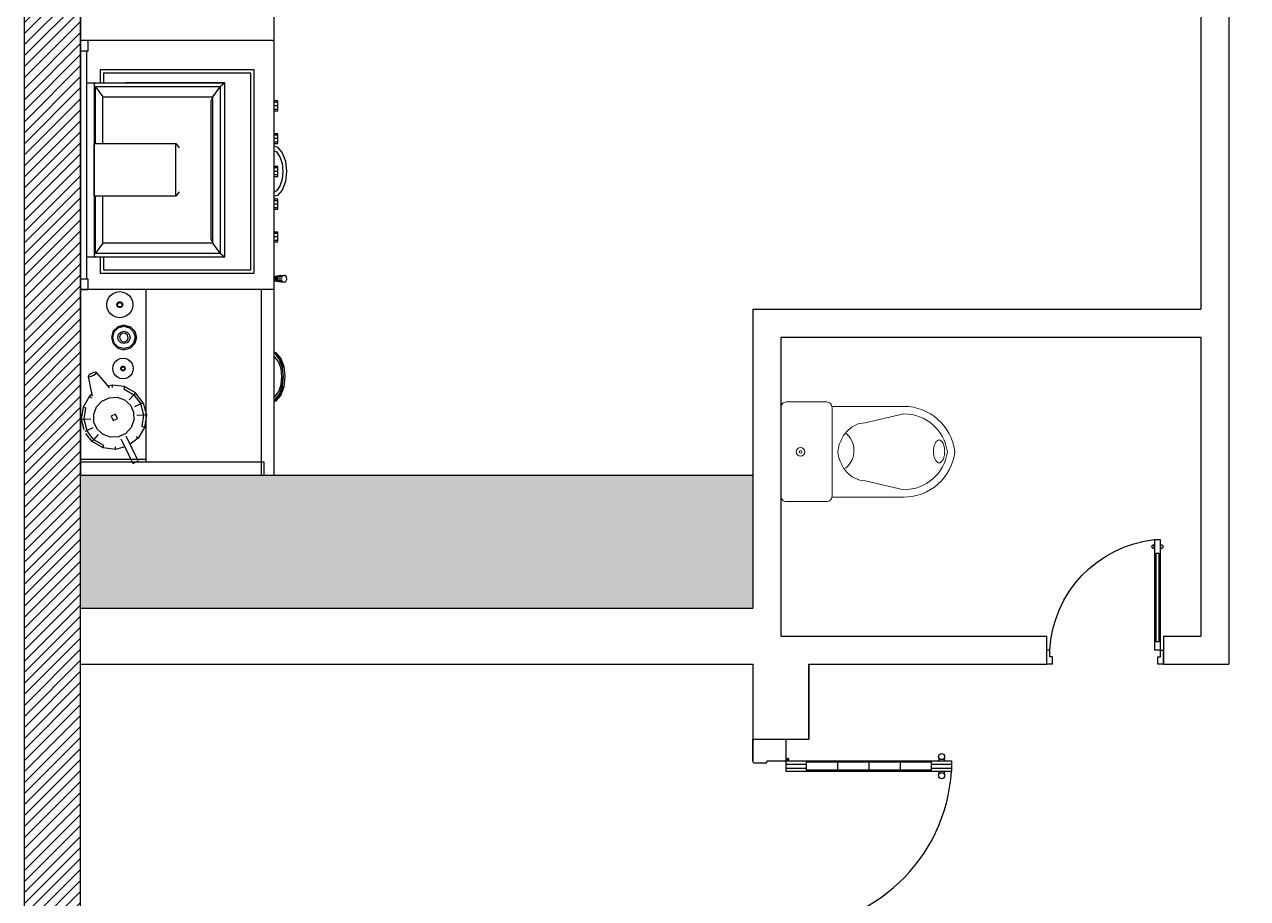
# Model space of a CAD drawing. Header units: inches. Extents: x 81 to 1628, y 1 to 1081.
# Drawn here: x 81.2 to 277.7, y 413.8 to 554.1 of the extents above; entities that cross this region are included whole.
import ezdxf

# ---------------------------------------------------------------- set-up
doc = ezdxf.new("R2010")
doc.units = ezdxf.units.IN
doc.header["$MEASUREMENT"] = 0
for name, color, linetype in [('Furniture', 3, 'Continuous'), ('Hatches', 140, 'Continuous'), ('Main', 140, 'Continuous')]:
    doc.layers.add(name, color=color, linetype=linetype)
doc.layers.add('WC', color=123, linetype='Continuous', lineweight=9)

# ---------------------------------------------------------------- blocks, each defined once
blk = doc.blocks.new('A$C3B810B85')
for p, q in [((0, 1358.5), (120, 1358.5)), ((0, 1279.3), (0, 1358.5)), ((120, 1358.5), (120, 1282.9)), ((116.3, 1279.3), (51.2, 1279.3)), ((51.2, 1279.3), (51.2, 1275.6)), ((120, 1279.3), (118.9, 1280.3)), ((717.3, 1279.3), (120, 1279.3)), ((120, 1279.3), (120, 1242.7)), ((131.1, 1285.4), (121.1, 1285.4)), ((126.1, 1280.4), (126.1, 1290.4)), ((193.2, 1279.3), (193.2, 1242.7)), ((305.9, 1279.3), (305.9, 1242.7)), ((418.5, 1279.3), (418.5, 1242.7)), ((531.2, 1279.3), (531.2, 1242.7)), ((644.2, 1242.7), (644.2, 1279.3)), ((717.3, 1242.7), (717.3, 1279.3)), ((47.6, 1271.9), (7.3, 1271.9)), ((120, 1268.3), (193.2, 1268.3)), ((120, 1253.7), (193.2, 1253.7)), ((120, 1242.7), (717.3, 1242.7)), ((644.2, 1275.6), (193.2, 1275.6)), ((644.2, 1246.3), (193.2, 1246.3)), ((644.2, 1268.3), (717.3, 1268.3)), ((644.2, 1253.7), (717.3, 1253.7)), ((120, 678.3), (120, 680.3)), ((120, 678.3), (120, 680.3)), ((120, 678.3), (120, 680.3)), ((120, 115.9), (717.3, 115.9)), ((120, 79.3), (120, 115.9)), ((120, 104.9), (193.2, 104.9)), ((120, 90.2), (193.2, 90.2)), ((193.2, 79.3), (193.2, 115.9)), ((644.2, 112.2), (193.2, 112.2)), ((305.9, 79.3), (305.9, 115.9)), ((418.5, 79.3), (418.5, 115.9)), ((531.2, 79.3), (531.2, 115.9)), ((644.2, 115.9), (644.2, 79.3)), ((644.2, 104.9), (717.3, 104.9)), ((644.2, 90.2), (717.3, 90.2)), ((717.3, 115.9), (717.3, 79.3)), ((0, 79.3), (0, 0)), ((47.6, 86.6), (7.3, 86.6)), ((51.2, 79.3), (51.2, 82.9)), ((116.3, 79.3), (51.2, 79.3)), ((120, 79.3), (118.9, 78.2)), ((717.3, 79.3), (120, 79.3)), ((120, 0), (120, 75.6)), ((131.1, 73.1), (121.1, 73.1)), ((126.1, 78.1), (126.1, 68.2)), ((644.2, 82.9), (193.2, 82.9)), ((0, 0), (120, 0))]:
    blk.add_line(p, q)
for centre, radius in [((126.1, 1285.4), 3.45), ((680.8, 1295.5), 11), ((680.8, 1226.4), 11), ((680.8, 132.1), 11), ((126.1, 73.1), 3.45), ((680.8, 63), 11)]:
    blk.add_circle(centre, radius)
for centre, radius, start, end in [((7.3, 1279.3), 7.32, 180, 270), ((116.3, 1282.9), 3.66, 270, 0), ((663.4, 1286.5), 8.75, 303.7114, 35.03), ((698.2, 1286.5), 8.75, 144.97, 236.2886), ((47.6, 1275.6), 3.66, 270, 0), ((117.7, 1278.9), 599.6, 269.8723, 356.5433), ((663.4, 1235.4), 8.75, 324.97, 56.2886), ((698.2, 1235.4), 8.75, 123.7114, 215.03), ((117.7, 79.6), 599.6, 3.4567, 90.1277), ((663.4, 123.1), 8.75, 303.7114, 35.03), ((698.2, 123.1), 8.75, 144.97, 236.2886), ((7.3, 79.3), 7.32, 90, 180), ((47.6, 82.9), 3.66, 0, 90), ((116.3, 75.6), 3.66, 0, 90), ((663.4, 72), 8.75, 324.97, 56.2886), ((698.2, 72), 8.75, 123.7114, 215.03)]:
    blk.add_arc(centre, radius, start, end)
blk = doc.blocks.new('table06')
at = {"layer": 'WC'}
for p, q in [((2216060.1, -738297), (2216060.1, -738585.2)), ((2216424.5, -738297), (2216424.5, -738585.2)), ((2216126.1, -738429.9), (2216090.1, -738585.2)), ((2216358.5, -738429.9), (2216394.5, -738585.2))]:
    blk.add_line(p, q, dxfattribs=at)
blk.add_lwpolyline([(2216419.3, -738090.8), (2216065.3, -738090.8, 0.414214), (2216042.3, -738113.8), (2216042.3, -738274, 0.414214), (2216065.3, -738297), (2216419.3, -738297, 0.414214), (2216442.3, -738274), (2216442.3, -738113.8, 0.414214)], format="xyb", close=True, dxfattribs=at)
for points in [[(2216242.3, -738319.9, 0.046371), (2216211, -738327.2, 0.088923), (2216167, -738351, 0.104957), (2216136.2, -738388.6, 0.120011), (2216126.1, -738429.9, 0.120011)], [(2216242.3, -738319.9, -0.046371), (2216273.7, -738327.2, -0.088923), (2216317.6, -738351, -0.104957), (2216348.4, -738388.6, -0.120011), (2216358.5, -738429.9, -0.120011)], [(2216243.7, -738749.3, -0.049911), (2216225.1, -738747.4, -0.063732), (2216211.2, -738742.7, -0.103622), (2216200.5, -738734.4, -0.177768), (2216197.7, -738726.8, -0.177768), (2216200.5, -738719.2, -0.103622), (2216211.2, -738710.9, -0.063732), (2216225.1, -738706.2, -0.049911), (2216243.7, -738704.4, -0.049911)], [(2216243.7, -738749.3, 0.049911), (2216262.3, -738747.4, 0.063732), (2216276.2, -738742.7, 0.103622), (2216286.9, -738734.4, 0.177768), (2216289.7, -738726.8, 0.177768), (2216286.9, -738719.2, 0.103622), (2216276.2, -738710.9, 0.063732), (2216262.3, -738706.2, 0.049911), (2216243.7, -738704.4, 0.049911)]]:
    blk.add_lwpolyline(points, format="xyb", dxfattribs=at)
for radius in [17.2, 5.75]:
    blk.add_circle((2216242.3, -738170.5), radius, dxfattribs=at)
for centre, radius, start, end in [((2216245.8, -738297), 87.7, 218.0102, 270.9041), ((2216248.5, -738297), 87.7, 269.0959, 321.9898), ((2216266.9, -738585.2), 206.8, 180, 263.1637), ((2216266.9, -738585.2), 176.8, 180, 261.9966), ((2216217.7, -738585.2), 176.8, 278.0034, 0), ((2216217.7, -738585.2), 206.8, 276.8363, 0)]:
    blk.add_arc(centre, radius, start, end, dxfattribs=at)
blk = doc.blocks.new('A$C2F7241D3')
for p, q in [((26, 1067), (76, 1067)), ((26, 120), (26, 1067)), ((76, 1067), (76, 120)), ((22, 989), (22, 1025)), ((36, 948), (66, 948)), ((36, 193), (36, 948)), ((66, 948), (66, 193)), ((81, 989), (81, 1025)), ((26, 937), (36, 937)), ((66, 937), (76, 937)), ((26, 120), (0, 120)), ((0, 0), (0, 120)), ((26, 200), (36, 200)), ((26, 120), (76, 120)), ((26, 65), (26, 120)), ((36, 193), (66, 193)), ((66, 200), (76, 200)), ((974, 65), (974, 120)), ((974, 120), (1000, 120)), ((1000, 0), (1000, 120)), ((0, 0), (50, 0)), ((50, 65), (26, 65)), ((50, 0), (50, 65)), ((950, 65), (974, 65)), ((950, 0), (950, 65)), ((950, 0), (1000, 0))]:
    blk.add_line(p, q)
for centre, radius, start, end in [((-29, 69), 1004, 2.9057, 83.9884), ((22, 1007), 18.1, 90, 270), ((81, 1007), 18.1, 270, 90)]:
    blk.add_arc(centre, radius, start, end)
blk = doc.blocks.new('1151')
at = {"color": 0}
for p, q in [((-1589.7, 173.1), (-1589.7, -417.5)), ((1606.4, 173.1), (-1589.7, 173.1)), ((-1547.6, -417.5), (-1547.6, 173.1)), ((-1538.4, 173.2), (-1538.4, -37.8)), ((-1446.1, 153.3), (-1449, 159.3)), ((-1410.1, 162.7), (-1446.1, 153.3)), ((-1410.6, 170.7), (-1442.8, 162.3)), ((-1410.6, 170.7), (-1410.1, 162.7)), ((-1370.6, 164.9), (-1410.6, 170.7)), ((-1410.1, 162.7), (-1408.5, 140)), ((-1373, 157.4), (-1410.1, 162.7)), ((-1370.6, 164.9), (-1373, 157.4)), ((-1335.5, 144.1), (-1370.6, 164.9)), ((-993.6, 173.2), (-993.6, 148.9)), ((-993.6, -449.2), (-993.6, 173.1)), ((-960.2, 148.9), (-960.2, 173.2)), ((-227, 173.2), (-227, 148.9)), ((-193.6, 148.9), (-193.6, 173.2)), ((-1501.5, 100.8), (-1481.5, 136)), ((-1494, 98.1), (-1475.5, 130.6)), ((-1481.5, 136), (-1455.1, 156.3)), ((-1481.5, 136), (-1475.5, 130.6)), ((-1475.5, 130.6), (-1446.1, 153.3)), ((-1475.5, 130.6), (-1458.6, 115.5)), ((-1458.8, 100.6), (-1441.8, 119.2)), ((-1446.1, 153.3), (-1436, 132.9)), ((-1441.8, 119.2), (-1419, 129.8)), ((-1419, 129.8), (-1393.8, 130.7)), ((-1393.8, 130.7), (-1370, 121.7)), ((-1370, 121.7), (-1351.3, 104.2)), ((-1335.5, 144.1), (-1340.6, 138.2)), ((-1329.7, 136.6), (-1335.5, 144.1)), ((-1305.2, 141.9), (-1335.3, 135.3)), ((-1272.7, 148.7), (-1305.2, 141.9)), ((-1285.7, 99.5), (-1259.9, 121.2)), ((-1272.7, 148.7), (-1273.8, 145.5)), ((-1273.8, 145.5), (-1272, 138.4)), ((-1268.8, 146.7), (-1272.7, 148.7)), ((-1272, 138.4), (-1268, 130)), ((-1263.8, 140.3), (-1268.8, 146.7)), ((-1268, 130), (-1263.4, 123.4)), ((-1259.9, 131.8), (-1263.8, 140.3)), ((-1263.4, 123.4), (-1259.9, 121.2)), ((-1258.5, 124.5), (-1259.9, 131.8)), ((-1259.9, 121.2), (-1258.5, 124.5)), ((-993.6, 148.9), (-960.2, 148.9)), ((-960.2, 153.2), (-227, 153.2)), ((-889.8, 129.1), (-889.8, 152.8)), ((-889.8, -290.2), (-889.8, 130.7)), ((-329.3, 129.1), (-889.8, 129.1)), ((-889.8, 129.1), (-885.6, 125.9)), ((-878.9, 125.9), (-876.4, 124.8)), ((-876.4, 124.8), (-693.9, 124.8)), ((-876.4, 124.8), (-876.4, -275.9)), ((-844.5, 100.9), (-876.4, 124.8)), ((-693.9, 128.9), (-524.6, 128.9)), ((-693.9, -133.4), (-693.9, 128.9)), ((-524.6, 128.9), (-524.6, -133.4)), ((-524.6, 124.8), (-342.7, 124.8)), ((-342.7, 124.8), (-374.6, 100.9)), ((-342.7, 124.8), (-340.2, 125.9)), ((-342.7, -275.9), (-342.7, 124.8)), ((-333.5, 125.9), (-329.3, 129.1)), ((-329.3, 152.8), (-329.3, 129.1)), ((-329.3, 129.1), (-329.3, -290.2)), ((-227, 148.9), (-193.6, 148.9)), ((-193.6, -443.6), (-193.6, 148.9)), ((-1506.6, 60.3), (-1501.5, 100.8)), ((-1501.5, 100.8), (-1494, 98.1)), ((-1467.3, 76.7), (-1458.8, 100.6)), ((-1351.3, 104.2), (-1340.6, 81)), ((-1340.6, 81), (-1339.3, 55.4)), ((-1308.6, 80.3), (-1285.7, 99.5)), ((-1300, 71.8), (-1303.5, 84.6)), ((-1071.7, 76.6), (-1063.2, 83.1)), ((-1063.2, 83.1), (-1053.2, 87.4)), ((-1053.2, 87.4), (-1042, 88.9)), ((-1042, 88.9), (-1030.9, 87.4)), ((-1030.9, 87.4), (-1020.9, 83.1)), ((-1020.9, 83.1), (-1012.4, 76.6)), ((-889.8, 110.1), (-940.5, 110.1)), ((-940.5, 110.1), (-940.5, -384.5)), ((-889.8, 99.6), (-929.9, 99.6)), ((-929.9, 99.6), (-929.9, -373.9)), ((-844.5, 100.9), (-693.9, 100.9)), ((-844.5, -252), (-844.5, 100.9)), ((-524.6, 100.9), (-374.6, 100.9)), ((-374.6, 100.9), (-374.6, -252)), ((-287.9, 110.1), (-329.3, 110.1)), ((-298.5, 99.6), (-329.3, 99.6)), ((-298.5, -373.9), (-298.5, 99.6)), ((-287.9, -384.5), (-287.9, 110.1)), ((-1506.6, 60.3), (-1498.7, 60.7)), ((-1498.6, 30.8), (-1506.6, 60.3)), ((-1479, 40.4), (-1483.9, 38)), ((-1473, 43.4), (-1479, 40.4)), ((-1466, 51.1), (-1467.3, 76.7)), ((-1455.2, 27.9), (-1466, 51.1)), ((-1400.3, 74.7), (-1413.7, 68.2)), ((-1413.7, 68.2), (-1407, 54.5)), ((-1407, 54.5), (-1393.6, 61.1)), ((-1393.6, 61.1), (-1400.3, 74.7)), ((-1339.3, 55.4), (-1347.8, 31.5)), ((-1300, 71.8), (-1307.9, 71.4)), ((-1305.1, 31.3), (-1300, 71.8)), ((-1279.9, 36.6), (-1278.8, 45.3)), ((-1278.8, 45.3), (-1275.4, 53.2)), ((-1275.4, 53.2), (-1270.2, 59.9)), ((-1270.2, 59.9), (-1263.6, 65.1)), ((-1263.6, 65.1), (-1255.7, 68.4)), ((-1255.7, 68.4), (-1246.9, 69.6)), ((-1253.9, 38.5), (-1253.2, 40.2)), ((-1253.4, 38.4), (-1252.7, 40)), ((-1253.2, 40.2), (-1252, 41.7)), ((-1252.7, 40), (-1251.6, 41.3)), ((-1252.6, 38), (-1252, 39.4)), ((-1252, 41.7), (-1250.6, 42.9)), ((-1252, 39.4), (-1251.1, 40.5)), ((-1251.6, 41.3), (-1250.3, 42.4)), ((-1251.1, 40.5), (-1250, 41.4)), ((-1250.6, 42.9), (-1248.8, 43.6)), ((-1250.3, 42.4), (-1248.7, 43)), ((-1250, 41.4), (-1248.7, 41.9)), ((-1248.8, 43.6), (-1246.9, 43.9)), ((-1248.7, 43), (-1246.9, 43.3)), ((-1248.7, 41.9), (-1247.2, 42.1)), ((-1247.2, 42.1), (-1245.7, 41.9)), ((-1246.9, 69.6), (-1238.1, 68.4)), ((-1246.9, 43.9), (-1245, 43.6)), ((-1246.9, 43.3), (-1245.1, 43)), ((-1245.7, 41.9), (-1244.4, 41.4)), ((-1245.1, 43), (-1243.5, 42.4)), ((-1245, 43.6), (-1243.2, 42.9)), ((-1244.4, 41.4), (-1243.3, 40.5)), ((-1243.5, 42.4), (-1242.1, 41.3)), ((-1243.3, 40.5), (-1242.4, 39.4)), ((-1243.2, 42.9), (-1241.7, 41.7)), ((-1242.4, 39.4), (-1241.9, 38)), ((-1242.1, 41.3), (-1241.1, 40)), ((-1241.7, 41.7), (-1240.6, 40.2)), ((-1241.1, 40), (-1240.4, 38.4)), ((-1240.6, 40.2), (-1239.9, 38.5)), ((-1238.1, 68.4), (-1230.2, 65.1)), ((-1230.2, 65.1), (-1223.5, 59.9)), ((-1223.5, 59.9), (-1218.4, 53.2)), ((-1218.4, 53.2), (-1215, 45.3)), ((-1215, 45.3), (-1213.8, 36.6)), ((-1181.3, 53.7), (-1186.7, 33.7)), ((-1182.7, 33.7), (-1177.9, 51.7)), ((-1167.1, 67.9), (-1181.3, 53.7)), ((-1177.9, 51.7), (-1165.1, 64.5)), ((-1147.1, 73.3), (-1167.1, 67.9)), ((-1167.1, 33.7), (-1164.4, 43.8)), ((-1165.1, 64.5), (-1147.1, 69.3)), ((-1164.4, 43.8), (-1157.2, 51)), ((-1159.9, 39.4), (-1160.8, 30.8)), ((-1154.1, 45.8), (-1159.9, 39.4)), ((-1157.2, 51), (-1147.1, 53.7)), ((-1145.7, 47.6), (-1154.1, 45.8)), ((-1127.1, 67.9), (-1147.1, 73.3)), ((-1147.1, 69.3), (-1129.1, 64.5)), ((-1147.1, 53.7), (-1137, 51)), ((-1137.8, 44.1), (-1145.7, 47.6)), ((-1133.5, 36.6), (-1137.8, 44.1)), ((-1137, 51), (-1129.8, 43.8)), ((-1129.8, 43.8), (-1127.1, 33.7)), ((-1129.1, 64.5), (-1116.3, 51.7)), ((-1112.9, 53.7), (-1127.1, 67.9)), ((-1116.3, 51.7), (-1111.4, 33.7)), ((-1107.5, 33.7), (-1112.9, 53.7)), ((-1084, 46.9), (-1082.5, 58)), ((-1082.5, 35.7), (-1084, 46.9)), ((-1082.5, 58), (-1078.3, 68.1)), ((-1078.3, 68.1), (-1071.7, 76.6)), ((-1051.3, 46.9), (-1051, 49.4)), ((-1051, 44.4), (-1051.3, 46.9)), ((-1051, 49.4), (-1050.1, 51.6)), ((-1050.1, 42.2), (-1051, 44.4)), ((-1050.6, 46.9), (-1050.3, 49.2)), ((-1050.3, 44.6), (-1050.6, 46.9)), ((-1050.3, 49.2), (-1049.4, 51.2)), ((-1049.4, 42.6), (-1050.3, 44.6)), ((-1050.1, 51.6), (-1048.6, 53.4)), ((-1048.6, 40.3), (-1050.1, 42.2)), ((-1049.5, 46.9), (-1049.2, 48.8)), ((-1049.2, 45), (-1049.5, 46.9)), ((-1049.4, 51.2), (-1048.1, 52.9)), ((-1048.1, 40.9), (-1049.4, 42.6)), ((-1049.2, 48.8), (-1048.5, 50.4)), ((-1048.5, 43.3), (-1049.2, 45)), ((-1048.6, 53.4), (-1046.7, 54.9)), ((-1046.7, 38.9), (-1048.6, 40.3)), ((-1048.5, 50.4), (-1047.4, 51.9)), ((-1047.4, 41.9), (-1048.5, 43.3)), ((-1048.1, 52.9), (-1046.4, 54.3)), ((-1046.4, 39.5), (-1048.1, 40.9)), ((-1047.4, 51.9), (-1046, 53)), ((-1046, 40.8), (-1047.4, 41.9)), ((-1046.7, 54.9), (-1044.5, 55.8)), ((-1046.4, 54.3), (-1044.3, 55.1)), ((-1044.3, 38.7), (-1046.4, 39.5)), ((-1046, 53), (-1044.3, 53.7)), ((-1044.3, 40.1), (-1046, 40.8)), ((-1044.5, 55.8), (-1042, 56.2)), ((-1044.3, 55.1), (-1042, 55.4)), ((-1044.3, 53.7), (-1042.4, 53.9)), ((-1042.4, 39.9), (-1044.3, 40.1)), ((-1042.4, 53.9), (-1040.6, 53.7)), ((-1040.6, 40.1), (-1042.4, 39.9)), ((-1042, 56.2), (-1039.6, 55.8)), ((-1042, 55.4), (-1039.8, 55.1)), ((-1040.6, 53.7), (-1038.9, 53)), ((-1038.9, 40.8), (-1040.6, 40.1)), ((-1039.8, 55.1), (-1037.7, 54.3)), ((-1037.7, 39.5), (-1039.8, 38.7)), ((-1039.6, 55.8), (-1037.4, 54.9)), ((-1038.9, 53), (-1037.5, 51.9)), ((-1037.5, 41.9), (-1038.9, 40.8)), ((-1037.7, 54.3), (-1036, 52.9)), ((-1036, 40.9), (-1037.7, 39.5)), ((-1037.5, 51.9), (-1036.4, 50.4)), ((-1036.4, 43.3), (-1037.5, 41.9)), ((-1037.4, 54.9), (-1035.5, 53.4)), ((-1035.5, 40.3), (-1037.4, 38.9)), ((-1036.4, 50.4), (-1035.7, 48.8)), ((-1035.7, 45), (-1036.4, 43.3)), ((-1036, 52.9), (-1034.7, 51.2)), ((-1034.7, 42.6), (-1036, 40.9)), ((-1035.7, 48.8), (-1035.4, 46.9)), ((-1035.4, 46.9), (-1035.7, 45)), ((-1035.5, 53.4), (-1034, 51.6)), ((-1034, 42.2), (-1035.5, 40.3)), ((-1034.7, 51.2), (-1033.8, 49.2)), ((-1033.8, 44.6), (-1034.7, 42.6)), ((-1034, 51.6), (-1033.1, 49.4)), ((-1033.1, 44.4), (-1034, 42.2)), ((-1033.8, 49.2), (-1033.5, 46.9)), ((-1033.5, 46.9), (-1033.8, 44.6)), ((-1033.1, 49.4), (-1032.8, 46.9)), ((-1032.8, 46.9), (-1033.1, 44.4)), ((-1012.4, 76.6), (-1005.8, 68.1)), ((-1005.8, 68.1), (-1001.6, 58)), ((-1001.6, 58), (-1000.1, 46.9)), ((-1000.1, 46.9), (-1001.6, 35.7)), ((-1547.9, 6.7), (-1551.7, 4.8)), ((-1551.7, 4.8), (-1543.1, -12.7)), ((-1538.9, 11.1), (-1547.9, 6.7)), ((-1543.1, -12.7), (-1464.5, 25.9)), ((-1525.4, 17.7), (-1538.9, 11.1)), ((-1509.1, 25.7), (-1525.4, 17.7)), ((-1493.1, 33.5), (-1509.1, 25.7)), ((-1483.9, 38), (-1493.1, 33.5)), ((-1471.1, -12), (-1490.3, 13.2)), ((-1436.5, 10.4), (-1455.2, 27.9)), ((-1412.8, 1.4), (-1436.5, 10.4)), ((-1387.6, 2.3), (-1412.8, 1.4)), ((-1364.8, 12.8), (-1387.6, 2.3)), ((-1347.8, 31.5), (-1364.8, 12.8)), ((-1331, 1.5), (-1360.5, -21.2)), ((-1331, 1.5), (-1348, 16.6)), ((-1312.5, 34), (-1331, 1.5)), ((-1325.1, -3.9), (-1331, 1.5)), ((-1325.1, -3.9), (-1305.1, 31.3)), ((-1305.1, 31.3), (-1312.5, 34)), ((-1278.8, 27.8), (-1279.9, 36.6)), ((-1275.4, 19.9), (-1278.8, 27.8)), ((-1270.2, 13.2), (-1275.4, 19.9)), ((-1263.6, 8), (-1270.2, 13.2)), ((-1255.7, 4.7), (-1263.6, 8)), ((-1246.9, 3.5), (-1255.7, 4.7)), ((-1254.2, 36.6), (-1253.9, 38.5)), ((-1253.9, 34.6), (-1254.2, 36.6)), ((-1253.2, 32.9), (-1253.9, 34.6)), ((-1253.6, 36.6), (-1253.4, 38.4)), ((-1253.4, 34.8), (-1253.6, 36.6)), ((-1252.7, 33.2), (-1253.4, 34.8)), ((-1252, 31.4), (-1253.2, 32.9)), ((-1252.8, 36.6), (-1252.6, 38)), ((-1252.6, 35.1), (-1252.8, 36.6)), ((-1251.6, 31.8), (-1252.7, 33.2)), ((-1252, 33.8), (-1252.6, 35.1)), ((-1251.1, 32.7), (-1252, 33.8)), ((-1250.6, 30.3), (-1252, 31.4)), ((-1250.3, 30.8), (-1251.6, 31.8)), ((-1250, 31.8), (-1251.1, 32.7)), ((-1248.8, 29.5), (-1250.6, 30.3)), ((-1248.7, 30.1), (-1250.3, 30.8)), ((-1248.7, 31.2), (-1250, 31.8)), ((-1246.9, 29.3), (-1248.8, 29.5)), ((-1247.2, 31), (-1248.7, 31.2)), ((-1246.9, 29.8), (-1248.7, 30.1)), ((-1245.7, 31.2), (-1247.2, 31)), ((-1245.1, 30.1), (-1246.9, 29.8)), ((-1245, 29.5), (-1246.9, 29.3)), ((-1238.1, 4.7), (-1246.9, 3.5)), ((-1244.4, 31.8), (-1245.7, 31.2)), ((-1243.5, 30.8), (-1245.1, 30.1)), ((-1243.2, 30.3), (-1245, 29.5)), ((-1243.3, 32.7), (-1244.4, 31.8)), ((-1242.1, 31.8), (-1243.5, 30.8)), ((-1242.4, 33.8), (-1243.3, 32.7)), ((-1241.7, 31.4), (-1243.2, 30.3)), ((-1241.9, 35.1), (-1242.4, 33.8)), ((-1241.1, 33.2), (-1242.1, 31.8)), ((-1241.9, 38), (-1241.7, 36.6)), ((-1241.7, 36.6), (-1241.9, 35.1)), ((-1240.6, 32.9), (-1241.7, 31.4)), ((-1240.4, 34.8), (-1241.1, 33.2)), ((-1239.9, 34.6), (-1240.6, 32.9)), ((-1240.4, 38.4), (-1240.2, 36.6)), ((-1240.2, 36.6), (-1240.4, 34.8)), ((-1239.9, 38.5), (-1239.6, 36.6)), ((-1239.6, 36.6), (-1239.9, 34.6)), ((-1230.2, 8), (-1238.1, 4.7)), ((-1223.5, 13.2), (-1230.2, 8)), ((-1218.4, 19.9), (-1223.5, 13.2)), ((-1215, 27.8), (-1218.4, 19.9)), ((-1213.8, 36.6), (-1215, 27.8)), ((-1186.7, 33.7), (-1186.4, 32.6)), ((-1186.7, 32.6), (-1186.3, 32.6)), ((-1181.2, 12.6), (-1186.7, 32.6)), ((-1177.9, 15.7), (-1182.7, 33.7)), ((-1167, -1.6), (-1181.2, 12.6)), ((-1165.1, 2.9), (-1177.9, 15.7)), ((-1164.4, 23.6), (-1167.1, 33.7)), ((-1147.1, -2), (-1165.1, 2.9)), ((-1157.2, 16.4), (-1164.4, 23.6)), ((-1160.8, 30.8), (-1156.5, 23.3)), ((-1147.1, 13.7), (-1157.2, 16.4)), ((-1156.5, 23.3), (-1148.6, 19.8)), ((-1148.6, 19.8), (-1140.2, 21.6)), ((-1137, 16.4), (-1147.1, 13.7)), ((-1129.1, 2.9), (-1147.1, -2)), ((-1140.2, 21.6), (-1134.4, 28)), ((-1129.8, 23.6), (-1137, 16.4)), ((-1134.4, 28), (-1133.5, 36.6)), ((-1127.1, 33.7), (-1129.8, 23.6)), ((-1116.3, 15.7), (-1129.1, 2.9)), ((-1112.8, 12.6), (-1127, -1.6)), ((-1111.4, 33.7), (-1116.3, 15.7)), ((-1107.4, 32.6), (-1112.8, 12.6)), ((-1107.8, 32.6), (-1107.5, 33.7)), ((-1107.8, 32.6), (-1107.4, 32.6)), ((-1078.3, 25.7), (-1082.5, 35.7)), ((-1071.7, 17.2), (-1078.3, 25.7)), ((-1063.2, 10.7), (-1071.7, 17.2)), ((-1053.2, 6.4), (-1063.2, 10.7)), ((-1042, 4.9), (-1053.2, 6.4)), ((-1044.5, 38), (-1046.7, 38.9)), ((-1042, 37.6), (-1044.5, 38)), ((-1042, 38.4), (-1044.3, 38.7)), ((-1039.8, 38.7), (-1042, 38.4)), ((-1039.6, 38), (-1042, 37.6)), ((-1030.9, 6.4), (-1042, 4.9)), ((-1037.4, 38.9), (-1039.6, 38)), ((-1020.9, 10.7), (-1030.9, 6.4)), ((-1012.4, 17.2), (-1020.9, 10.7)), ((-1005.8, 25.7), (-1012.4, 17.2)), ((-1001.6, 35.7), (-1005.8, 25.7)), ((-329.3, -290.2), (-329.3, 28.5)), ((-1547.6, -37.8), (-993.6, -37.8)), ((-1471.1, -12), (-1465.9, -6.1)), ((-1436, -32.9), (-1471.1, -12)), ((-1436, -32.9), (-1433.5, -25.3)), ((-1395.9, -38.6), (-1436, -32.9)), ((-1433.5, -25.3), (-1396.5, -30.6)), ((-1396.5, -30.6), (-1398.1, -8)), ((-1396.5, -30.6), (-1360.5, -21.2)), ((-1395.9, -38.6), (-1396.5, -30.6)), ((-1357, -28.4), (-1395.9, -38.6)), ((-1360.5, -21.2), (-1370.5, -0.8)), ((-1360.5, -21.2), (-1357, -28.4)), ((-1357, -28.4), (-1325.1, -3.9)), ((-1147, -7), (-1167, -1.6)), ((-1127, -1.6), (-1147, -7)), ((-693.9, -133.4), (-524.6, -133.4)), ((-679.9, -143.9), (-693.9, -133.4)), ((-524.6, -133.4), (-538.6, -143.9)), ((-876.4, -275.9), (-844.5, -252)), ((-831.1, -246.1), (-844.5, -252)), ((-844.5, -252), (-374.6, -252)), ((-388, -246.1), (-831.1, -246.1)), ((-374.6, -252), (-388, -246.1)), ((-374.6, -252), (-342.7, -275.9)), ((-876.4, -275.9), (-889.8, -290.2)), ((-889.8, -290.2), (-329.3, -290.2)), ((-342.7, -275.9), (-876.4, -275.9)), ((-329.3, -290.2), (-342.7, -275.9)), ((-940.5, -384.5), (-287.9, -384.5)), ((-929.9, -373.9), (-298.5, -373.9)), ((-993.2, -406.9), (-1589.7, -406.9)), ((-1589.7, -406.9), (-1589.7, -449)), ((-1589.7, -417.5), (-1547.6, -417.5)), ((-1589.7, -449), (-993.2, -449)), ((-1352.4, -449), (-1350.7, -455.8)), ((-1349.7, -455.6), (-1351.5, -449)), ((-1350.7, -455.8), (-1349.7, -455.6)), ((-1350.7, -455.8), (-1333.6, -470.9)), ((-1349.7, -455.6), (-1347.1, -455)), ((-1332.7, -470.5), (-1349.7, -455.6)), ((-1347.1, -455), (-1348.9, -449)), ((-1347.1, -455), (-1343.4, -454.1)), ((-1330.3, -469.2), (-1347.1, -455)), ((-1343.4, -454.1), (-1327, -467.4)), ((-1337.9, -449), (-1336.1, -452.5)), ((-1336.1, -452.5), (-1320.4, -463.9)), ((-1333.6, -470.9), (-1306.3, -481.3)), ((-1330.3, -469.2), (-1332.7, -470.5)), ((-1327, -467.4), (-1330.3, -469.2)), ((-1304.4, -478.8), (-1330.3, -469.2)), ((-1300.5, -473.7), (-1327, -467.4)), ((-1327, -467.4), (-1302.4, -476.3)), ((-1320.4, -463.9), (-1298.6, -471.2)), ((-1298.6, -471.2), (-1273.5, -473.7)), ((-1273.5, -473.7), (-1248.4, -471.2)), ((-1248.4, -471.2), (-1226.5, -463.9)), ((-1244.5, -476.3), (-1220, -467.4)), ((-1216.7, -469.2), (-1242.6, -478.8)), ((-1240.6, -481.3), (-1213.4, -470.9)), ((-1226.5, -463.9), (-1210.8, -452.5)), ((-1203.5, -454.1), (-1220, -467.4)), ((-1220, -467.4), (-1216.7, -469.2)), ((-1216.7, -469.2), (-1199.9, -455)), ((-1214.3, -470.5), (-1216.7, -469.2)), ((-1197.2, -455.6), (-1214.3, -470.5)), ((-1213.4, -470.9), (-1196.3, -455.8)), ((-1210.8, -452.5), (-1209.1, -449)), ((-1199.9, -455), (-1203.5, -454.1)), ((-1199.9, -455), (-1198.1, -449)), ((-1197.2, -455.6), (-1199.9, -455)), ((-1195.5, -449), (-1197.2, -455.6)), ((-1196.3, -455.8), (-1197.2, -455.6)), ((-1196.3, -455.8), (-1194.5, -449)), ((-993.8, -449.2), (-193.2, -449.2)), ((-970.1, -479.9), (-969.2, -471)), ((-969.2, -471), (-967.6, -457.8)), ((-969.2, -471), (-967.8, -472.8)), ((-967.8, -472.8), (-966.4, -458.6)), ((-967.6, -457.8), (-966.4, -449)), ((-967.6, -457.8), (-966.4, -458.6)), ((-966.4, -458.6), (-965.4, -449)), ((-966.4, -458.6), (-963.2, -459.2)), ((-963.2, -459.2), (-964, -474.1)), ((-963.2, -459.2), (-962.6, -449)), ((-958.9, -459.4), (-963.2, -459.2)), ((-958.9, -449), (-958.9, -459.4)), ((-954.5, -459.2), (-958.9, -459.4)), ((-958.9, -459.4), (-958.9, -474.6)), ((-955.2, -449), (-954.5, -459.2)), ((-954.5, -459.2), (-951.3, -458.6)), ((-953.7, -474.1), (-954.5, -459.2)), ((-951.3, -458.6), (-952.4, -449)), ((-950.1, -457.8), (-951.3, -449)), ((-950.1, -457.8), (-951.3, -458.6)), ((-951.3, -458.6), (-950, -472.8)), ((-948.6, -471), (-950.1, -457.8)), ((-950, -472.8), (-948.6, -471)), ((-948.6, -471), (-947.7, -479.9)), ((-840.5, -449.2), (-840.5, -461.3)), ((-840.5, -461.3), (-808.9, -461.3)), ((-835.8, -461.3), (-835.8, -449.2)), ((-824.7, -461.3), (-824.7, -449.2)), ((-813.5, -461.3), (-813.5, -449.2)), ((-808.9, -461.3), (-808.9, -449.2)), ((-735.2, -449.2), (-735.2, -461.3)), ((-735.2, -461.3), (-703.7, -461.3)), ((-730.6, -461.3), (-730.6, -449.2)), ((-719.4, -461.3), (-719.4, -449.2)), ((-708.3, -461.3), (-708.3, -449.2)), ((-703.7, -461.3), (-703.7, -449.2)), ((-691.3, -459.6), (-694, -449.2)), ((-674.2, -474.7), (-691.3, -459.6)), ((-676.7, -456.3), (-680.3, -449.2)), ((-661.1, -467.7), (-676.7, -456.3)), ((-639.2, -475), (-661.1, -467.7)), ((-630, -449.2), (-630, -461.3)), ((-630, -461.3), (-598.4, -461.3)), ((-625.4, -461.3), (-625.4, -449.2)), ((-614.2, -461.3), (-614.2, -449.2)), ((-603, -461.3), (-603, -449.2)), ((-598.4, -461.3), (-598.4, -449.2)), ((-567.1, -467.7), (-589, -475)), ((-551.4, -456.3), (-567.1, -467.7)), ((-536.8, -459.6), (-554, -474.7)), ((-547.8, -449.2), (-551.4, -456.3)), ((-536.8, -459.6), (-534.2, -449.2)), ((-524.7, -449.2), (-524.7, -461.3)), ((-524.7, -461.3), (-493.2, -461.3)), ((-520.1, -461.3), (-520.1, -449.2)), ((-508.9, -461.3), (-508.9, -449.2)), ((-497.8, -461.3), (-497.8, -449.2)), ((-493.2, -461.3), (-493.2, -449.2)), ((-419.5, -449.2), (-419.5, -461.3)), ((-419.5, -461.3), (-387.9, -461.3)), ((-414.9, -461.3), (-414.9, -449.2)), ((-403.7, -461.3), (-403.7, -449.2)), ((-392.5, -461.3), (-392.5, -449.2)), ((-387.9, -461.3), (-387.9, -449.2)), ((-193.6, -443.6), (-193.6, -448.8)), ((-193.6, -448.8), (355.3, -448.8)), ((-193.2, -449.2), (-193.2, -448.8)), ((-1306.3, -481.3), (-1273.5, -485)), ((-1302.4, -476.3), (-1300.5, -473.7)), ((-1302.4, -476.3), (-1273.5, -479.4)), ((-1300.5, -473.7), (-1299.1, -471.9)), ((-1273.5, -476.6), (-1300.5, -473.7)), ((-1273.5, -479.4), (-1244.5, -476.3)), ((-1273.5, -485), (-1240.6, -481.3)), ((-970.4, -483), (-970.1, -479.9)), ((-968.8, -485.8), (-970.4, -483)), ((-964.6, -487.8), (-968.8, -485.8)), ((-967.8, -472.8), (-968.6, -482.4)), ((-964, -474.1), (-967.8, -472.8)), ((-958.9, -488.6), (-964.6, -487.8)), ((-953.1, -487.8), (-958.9, -488.6)), ((-950, -472.8), (-953.7, -474.1)), ((-948.9, -485.8), (-953.1, -487.8)), ((-949.2, -482.4), (-950, -472.8)), ((-947.4, -483), (-948.9, -485.8)), ((-947.7, -479.9), (-947.4, -483)), ((-646.9, -485.1), (-674.2, -474.7)), ((-614.1, -488.8), (-646.9, -485.1)), ((-614.1, -477.5), (-639.2, -475)), ((-589, -475), (-614.1, -477.5)), ((-581.2, -485.1), (-614.1, -488.8)), ((-554, -474.7), (-581.2, -485.1))]:
    blk.add_line(p, q, dxfattribs=at)

msp = doc.modelspace()

# ---------------------------------------------------------------- hatches: boundary and pattern name
at = {"layer": 'Hatches', "true_color": 0xf27172}
h = msp.add_hatch(dxfattribs=at)
h.set_pattern_fill('ANSI31', color=11, scale=10)
h.set_pattern_definition([(45, (0, 121.4567), (-0.8838835, 0.8838835), [])])
h.paths.add_polyline_path([(681.21, 1072.44), (672.21, 1072.44), (672.21, 1.44), (681.21, 1.44)])
h.paths.add_polyline_path([(90.21, 1072.44), (81.21, 1072.44), (81.21, 1.44), (90.21, 1.44)])
at = {"layer": 'Main', "true_color": 0x939598}
h = msp.add_hatch(color=252, dxfattribs=at)
h.dxf.hatch_style = 1
h.paths.add_polyline_path([(121.13, 667.44), (90.21, 667.44), (90.21, 641.6), (121.13, 641.6)])
h.paths.add_polyline_path([(198.21, 460.44), (198.21, 481.79), (121.32, 481.79), (119.21, 481.79), (90.21, 481.79), (90.21, 460.44)])

# ---------------------------------------------------------------- linework, layer by layer
at = {"layer": 'Main'}
for p, q in [((81.21, 1.44), (81.21, 1081.44)), ((90.21, 1.44), (90.21, 1072.44)), ((274.71, 583.69), (274.71, 451.44)), ((270.21, 582.44), (270.21, 508.44)), ((198.21, 508.44), (198.21, 460.44)), ((198.21, 508.44), (270.21, 508.44)), ((202.71, 503.94), (270.21, 503.94)), ((202.71, 503.94), (202.71, 455.94)), ((270.21, 503.94), (270.21, 455.94)), ((121.32, 481.79), (198.21, 481.79)), ((90.21, 460.44), (198.21, 460.44)), ((202.71, 455.94), (245.46, 455.94)), ((245.46, 451.44), (245.46, 455.94)), ((264.21, 455.94), (264.21, 451.44)), ((264.21, 455.94), (270.21, 455.94)), ((90.21, 451.44), (198.21, 451.44)), ((198.21, 451.44), (198.21, 435.91)), ((207.21, 439.44), (207.21, 451.44)), ((207.21, 451.44), (207.21, 439.44)), ((207.21, 451.44), (245.46, 451.44)), ((264.21, 451.44), (274.71, 451.44)), ((198.21, 439.44), (207.21, 439.44))]:
    msp.add_line(p, q, dxfattribs=at)

# ---------------------------------------------------------------- block references
for name, p, xscale, yscale, zscale in [('A$C2F7241D3', (264.21, 451.44), -0.01875, 0.01875, 0.01875), ('A$C3B810B85', (198.21, 378.89), 0.04457213446974492, 0.04457213446974492, 0.04457213446974492)]:
    msp.add_blockref(name, p, dxfattribs=dict(xscale=xscale, yscale=yscale, zscale=zscale))
at = {"layer": 'Furniture', "color": 55, "lineweight": 9, "true_color": 0x999b37, "xscale": 0.05, "yscale": 0.05, "zscale": 0.05, "rotation": 90}
msp.add_blockref('1151', (98.87, 561.27), dxfattribs=at)
at = {"layer": 'Furniture', "color": 55, "true_color": 0x999b37, "xscale": 0.04000000000000001, "yscale": 0.04000000000000001, "zscale": 0.04000000000000001, "rotation": 89.99999999999999}
msp.add_blockref('table06', (-29320.92, -88164.14), dxfattribs=at)

doc.saveas('drawing.dxf')
